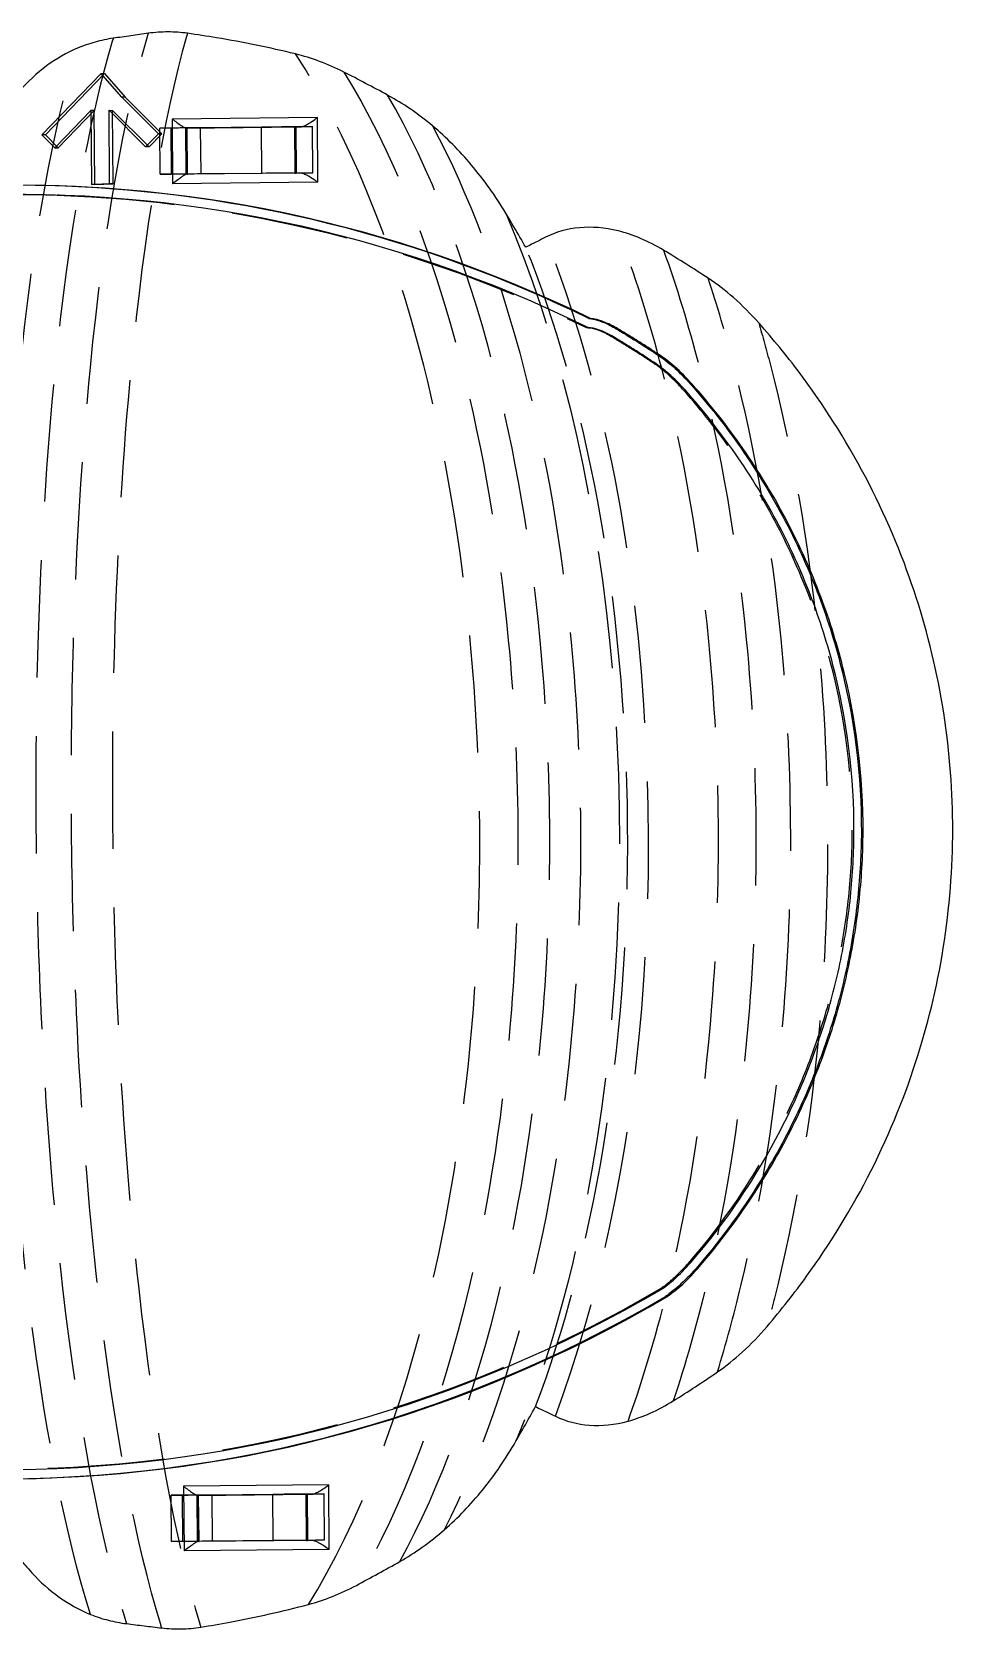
# Model space of a CAD drawing. Header units: millimetres. Extents: x -54 to 48, y -83 to 4.
# Drawn here: x -1.8 to 48, y -82.8 to 3.6 of the extents above; entities that cross this region are included whole.
import ezdxf

# ---------------------------------------------------------------- set-up
doc = ezdxf.new("R2010")
doc.units = ezdxf.units.MM
doc.linetypes.add('HIDDEN', pattern=[9.525, 6.35, -3.175])
doc.layers.get('0').update_dxf_attribs({"color": 253, "lineweight": 70, "true_color": 0x8faf8f})
doc.layers.add('Hidden', color=38, linetype='HIDDEN', lineweight=70, true_color=0x482605)

msp = doc.modelspace()

# ---------------------------------------------------------------- linework, layer by layer
at = {"color": 38, "lineweight": -3, "true_color": 0x482605}
for p, q in [((-1.116, -1.951), (2.092, 1.373)), ((3.017, 0.097), (1.996, 1.274)), ((2.092, 1.373), (3.204, 0.091)), ((3.204, 0.091), (3.017, 0.097)), ((4.999, -1.883), (3.017, 0.097)), ((3.204, 0.091), (5.185, -1.889)), ((-0.513, -2.554), (1.346, -0.626)), ((1.533, -0.632), (-0.415, -2.652)), ((1.533, -0.632), (1.346, -0.626)), ((1.566, -4.632), (1.533, -0.632)), ((2.329, -0.617), (2.515, -0.623)), ((2.362, -4.587), (2.329, -0.617)), ((2.515, -0.623), (4.497, -2.603)), ((2.548, -4.593), (2.515, -0.623)), ((13.598, -1.014), (5.738, -1.091)), ((5.738, -1.091), (5.768, -4.591)), ((6.499, -1.58), (12.661, -1.519)), ((6.577, -4.076), (6.556, -1.579)), ((7.305, -4.044), (7.284, -1.572)), ((10.589, -4.012), (10.569, -1.54)), ((12.399, -4.015), (12.378, -1.522)), ((12.433, -1.521), (12.454, -4.017)), ((13.627, -4.513), (13.598, -1.014)), ((-1.116, -1.951), (-0.415, -2.652)), ((4.399, -2.505), (4.999, -1.883)), ((4.497, -2.603), (5.185, -1.889)), ((5.185, -1.889), (4.999, -1.883)), ((12.679, -4.019), (6.521, -4.079)), ((7.305, -4.044), (10.589, -4.012)), ((12.399, -4.015), (12.454, -4.017)), ((1.566, -4.619), (2.362, -4.587)), ((1.566, -4.632), (2.548, -4.593)), ((2.548, -4.593), (2.362, -4.587)), ((13.627, -4.513), (5.768, -4.591)), ((-0.378, -5.214), (-0.471, -5.211)), ((28.286, -11.886), (28.379, -11.889)), ((28.717, -11.943), (28.623, -11.94)), ((28.251, -12.381), (28.165, -12.339)), ((28.346, -12.388), (28.251, -12.381)), ((29.863, -12.446), (29.77, -12.443)), ((32.101, -13.853), (32.008, -13.85)), ((33.872, -15.433), (33.778, -15.43)), ((34.271, -63.193), (34.178, -63.19)), ((32.527, -64.807), (32.434, -64.804)), ((14.216, -75.009), (6.357, -75.086)), ((6.357, -75.086), (6.386, -78.586)), ((14.246, -78.509), (14.216, -75.009)), ((7.117, -75.575), (13.28, -75.514)), ((7.196, -78.072), (7.175, -75.574)), ((7.924, -78.039), (7.903, -75.567)), ((11.208, -78.007), (11.187, -75.535)), ((13.018, -78.01), (12.997, -75.517)), ((13.052, -75.516), (13.073, -78.012)), ((14.246, -78.509), (6.386, -78.586)), ((13.297, -78.014), (7.14, -78.075)), ((7.924, -78.039), (11.208, -78.007)), ((13.018, -78.01), (13.073, -78.012))]:
    msp.add_line(p, q, dxfattribs=at)
for centre, major_axis, start_param, end_param in [((-2.737, -77.495), (2.376, 72.781), 5.866426, 6.84203), ((-2.737, -77.495), (2.359, 72.281), 5.866426, 6.841791), ((-2.83, -77.492), (2.376, 72.781), 5.866426, 6.282675), ((-3.369, -1.861), (2.376, 72.781), 2.66619, 3.700438), ((-3.369, -1.861), (2.359, 72.281), 2.66643, 3.700198), ((-3.463, -1.858), (2.376, 72.781), 3.142185, 3.700438)]:
    msp.add_ellipse(centre, major_axis=major_axis, ratio=0.98243, start_param=start_param, end_param=end_param, dxfattribs=at)
at = {"color": 38, "lineweight": -3, "true_color": 0x482605, "extrusion": (5.5531e-17, -2.13792e-18, -1)}
for centre, major_axis, start_param, end_param in [((5.577, -4.085), (1, 0.008), 0, 0.336026), ((7.771, -4.059), (2.5, 0.021), 4.21431, 4.524816), ((6.196, -78.08), (1, 0.008), 0, 0.336026), ((8.39, -78.054), (2.5, 0.021), 4.21431, 4.524816)]:
    msp.add_ellipse(centre, major_axis=major_axis, ratio=0.007784, start_param=start_param, end_param=end_param, dxfattribs=at)
at = {"color": 38, "lineweight": -3, "true_color": 0x482605, "extrusion": (2.77764e-17, -2.36995e-18, -1)}
for centre, major_axis, start_param, end_param in [((11.056, -4.027), (2.5, 0.021), 4.524816, 5.279856), ((11.674, -78.022), (2.5, 0.021), 4.524816, 5.279856), ((14.055, -78.003), (1, 0.008), 2.430421, 2.95402)]:
    msp.add_ellipse(centre, major_axis=major_axis, ratio=0.007784, start_param=start_param, end_param=end_param, dxfattribs=at)
at = {"color": 38, "lineweight": -3, "true_color": 0x482605, "extrusion": (5.55382e-17, -3.00525e-18, -1)}
msp.add_ellipse((13.436, -4.007), major_axis=(1, 0.008), ratio=0.007784, start_param=2.430421, end_param=2.95402, dxfattribs=at)
at = {"color": 38, "lineweight": -3, "true_color": 0x482605, "extrusion": (2.76619e-17, -3.32375e-18, -1)}
msp.add_ellipse((-2.83, -77.492), major_axis=(-2.359, -72.281), ratio=0.98243, start_param=2.582987, end_param=3.141596, dxfattribs=at)
at = {"color": 38, "lineweight": -3, "true_color": 0x482605}
for points, knots in [([(4.458, 3.549), (4.142, 3.504), (3.826, 3.46), (3.192, 3.37), (2.874, 3.325), (2.556, 3.281)], [-0.001955404, -0.001955404, -0.001955404, -0.001955404, -0.000981359, -0.000981359, -0.000001308, -0.000001308, -0.000001308, -0.000001308]), ([(6.57, 3.549), (6.22, 3.598), (5.867, 3.623), (5.161, 3.623), (4.808, 3.598), (4.458, 3.549)], [-0.002157642, -0.002157642, -0.002157642, -0.002157642, -0.001078237, -0.001078237, 0, 0, 0, 0]), ([(12.412, 2.433), (11.011, 2.773), (9.582, 3.065), (7.62, 3.393), (7.095, 3.474), (6.57, 3.549)], [0.270356273, 0.270356273, 0.270356273, 0.270356273, 0.274434875, 0.274434875, 0.275920419, 0.275920419, 0.275920419, 0.275920419]), ([(0.625, 2.744), (0.032, 2.492), (-0.527, 2.169), (-1.583, 1.39), (-2.073, 0.932), (-2.512, 0.426)], [-0.003983934, -0.003983934, -0.003983934, -0.003983934, -0.002023589, -0.002023589, 0, 0, 0, 0]), ([(2.556, 3.281), (2.226, 3.234), (1.899, 3.166), (1.253, 2.986), (0.935, 2.875), (0.625, 2.744)], [-0.002044447, -0.002044447, -0.002044447, -0.002044447, -0.001026453, -0.001026453, 0, 0, 0, 0]), ([(15.028, 1.452), (14.601, 1.669), (14.163, 1.863), (13.289, 2.19), (12.854, 2.325), (12.412, 2.433)], [-0.002843863, -0.002843863, -0.002843863, -0.002843863, -0.001387594, -0.001387594, 0, 0, 0, 0]), ([(17.397, 0.206), (17.002, 0.42), (16.605, 0.632), (15.815, 1.048), (15.422, 1.251), (15.028, 1.452)], [-0.002728198, -0.002728198, -0.002728198, -0.002728198, -0.001358298, -0.001358298, -0.000011756, -0.000011756, -0.000011756, -0.000011756]), ([(19.826, -1.458), (19.44, -1.134), (19.039, -0.829), (18.228, -0.275), (17.818, -0.023), (17.397, 0.206)], [-0.002985071, -0.002985071, -0.002985071, -0.002985071, -0.001458313, -0.001458313, 0, 0, 0, 0]), ([(5.738, -1.091), (5.74, -1.092), (5.743, -1.094), (5.909, -1.211), (6.091, -1.347), (6.226, -1.439)], [0, 0, 0, 0, 0.0000072618, 0.0000072618, 0.0006172722, 0.0006172722, 0.0006172722, 0.0006172722]), ([(6.382, -1.537), (6.383, -1.538), (6.384, -1.538), (6.432, -1.565), (6.471, -1.58), (6.499, -1.58)], [0.0008631484, 0.0008631484, 0.0008631484, 0.0008631484, 0.0008680824, 0.0008680824, 0.0011143099, 0.0011143099, 0.0011143099, 0.0011143099]), ([(12.661, -1.519), (12.71, -1.518), (12.768, -1.505), (12.837, -1.48), (12.845, -1.477), (12.852, -1.474)], [0.0026769971, 0.0026769971, 0.0026769971, 0.0026769971, 0.0028991283, 0.0028991283, 0.0029266291, 0.0029266291, 0.0029266291, 0.0029266291]), ([(12.852, -1.474), (12.908, -1.452), (12.966, -1.423), (13.034, -1.387), (13.048, -1.379), (13.062, -1.371)], [0.0029266291, 0.0029266291, 0.0029266291, 0.0029266291, 0.0031258316, 0.0031258316, 0.0031744982, 0.0031744982, 0.0031744982, 0.0031744982]), ([(13.062, -1.371), (13.14, -1.327), (13.225, -1.274), (13.406, -1.152), (13.504, -1.082), (13.594, -1.017), (13.596, -1.015), (13.598, -1.014)], [0.0031744982, 0.0031744982, 0.0031744982, 0.0031744982, 0.0034547321, 0.0034547321, 0.0037836325, 0.0037836325, 0.0037908943, 0.0037908943, 0.0037908943, 0.0037908943]), ([(23.787, -6.176), (23.235, -5.258), (22.614, -4.381), (21.285, -2.804), (20.584, -2.095), (19.826, -1.458)], [-0.006232948, -0.006232948, -0.006232948, -0.006232948, -0.003004276, -0.003004276, 0, 0, 0, 0]), ([(6.249, -4.231), (6.187, -4.276), (6.116, -4.33), (5.954, -4.452), (5.861, -4.522), (5.772, -4.588), (5.77, -4.589), (5.768, -4.591)], [0.0031744982, 0.0031744982, 0.0031744982, 0.0031744982, 0.0034547321, 0.0034547321, 0.0037836325, 0.0037836325, 0.0037908943, 0.0037908943, 0.0037908943, 0.0037908943]), ([(6.404, -4.127), (6.366, -4.15), (6.323, -4.179), (6.271, -4.216), (6.26, -4.224), (6.249, -4.231)], [0.0029266291, 0.0029266291, 0.0029266291, 0.0029266291, 0.0031258316, 0.0031258316, 0.0031744982, 0.0031744982, 0.0031744982, 0.0031744982]), ([(6.521, -4.079), (6.496, -4.08), (6.461, -4.094), (6.414, -4.121), (6.409, -4.124), (6.404, -4.127)], [0.0026724249, 0.0026724249, 0.0026724249, 0.0026724249, 0.0028991283, 0.0028991283, 0.0029266291, 0.0029266291, 0.0029266291, 0.0029266291]), ([(12.874, -4.063), (12.873, -4.063), (12.871, -4.062), (12.799, -4.035), (12.733, -4.019), (12.679, -4.019)], [0.0008631484, 0.0008631484, 0.0008631484, 0.0008631484, 0.0008680824, 0.0008680824, 0.0011188926, 0.0011188926, 0.0011188926, 0.0011188926]), ([(13.627, -4.513), (13.625, -4.512), (13.623, -4.51), (13.457, -4.393), (13.254, -4.257), (13.085, -4.164)], [0, 0, 0, 0, 0.0000072618, 0.0000072618, 0.0006172722, 0.0006172722, 0.0006172722, 0.0006172722]), ([(24.875, -8.03), (24.663, -7.659), (24.448, -7.29), (24.085, -6.673), (23.936, -6.424), (23.787, -6.176)], [-0.0025456, -0.0025456, -0.0025456, -0.0025456, -0.001257651, -0.001257651, -0.000385119, -0.000385119, -0.000385119, -0.000385119]), ([(29.867, -7.144), (29.142, -6.967), (28.439, -6.91), (27.122, -7.03), (26.505, -7.203), (25.94, -7.49)], [-0.003891833, -0.003891833, -0.003891833, -0.003891833, -0.001926827, -0.001926827, 0, 0, 0, 0]), ([(25.94, -7.49), (25.795, -7.563), (25.651, -7.637), (25.295, -7.817), (25.085, -7.924), (24.875, -8.03)], [-0.001211329, -0.001211329, -0.001211329, -0.001211329, -0.000717589, -0.000717589, 0, 0, 0, 0]), ([(32.326, -8.188), (31.925, -7.948), (31.509, -7.733), (30.686, -7.386), (30.28, -7.247), (29.867, -7.144)], [-0.002720225, -0.002720225, -0.002720225, -0.002720225, -0.001300675, -0.001300675, 0, 0, 0, 0]), ([(34.746, -9.71), (34.348, -9.447), (33.946, -9.188), (33.139, -8.681), (32.734, -8.432), (32.326, -8.188)], [-0.002900276, -0.002900276, -0.002900276, -0.002900276, -0.001447749, -0.001447749, -0.000002686, -0.000002686, -0.000002686, -0.000002686]), ([(37.474, -12.121), (37.047, -11.639), (36.591, -11.18), (35.678, -10.378), (35.223, -10.025), (34.746, -9.71)], [-0.003683194, -0.003683194, -0.003683194, -0.003683194, -0.001736783, -0.001736783, 0, 0, 0, 0]), ([(28.623, -11.94), (28.771, -11.978), (28.94, -12.034), (29.324, -12.196), (29.544, -12.308), (29.77, -12.443)], [0.000038456, 0.000038456, 0.000038456, 0.000038456, 0.001299123, 0.001299123, 0.002720225, 0.002720225, 0.002720225, 0.002720225]), ([(29.863, -12.446), (29.637, -12.311), (29.417, -12.199), (29.033, -12.037), (28.865, -11.981), (28.717, -11.943)], [-0.002720225, -0.002720225, -0.002720225, -0.002720225, -0.001299123, -0.001299123, -0.000038456, -0.000038456, -0.000038456, -0.000038456]), ([(29.614, -12.877), (29.406, -12.753), (29.023, -12.559), (28.74, -12.465), (28.6, -12.429)], [-0.002720225, -0.002720225, -0.002720225, -0.002720225, -0.001299123, -0.000051319, -0.000051319, -0.000051319, -0.000051319]), ([(31.833, -14.273), (31.745, -14.215), (31.657, -14.157), (31.51, -14.061), (31.451, -14.022), (31.189, -13.853), (30.985, -13.723), (30.649, -13.51), (30.517, -13.428), (30.259, -13.268), (30.133, -13.191), (29.876, -13.035), (29.745, -12.956), (29.614, -12.877)], [-0.002900278, -0.002900278, -0.002900278, -0.002900278, -0.002548926, -0.002548926, -0.002316836, -0.002316836, -0.00151305, -0.00151305, -0.000997384, -0.000997384, -0.000507999, -0.000507999, -0.000002686, -0.000002686, -0.000002686, -0.000002686]), ([(29.77, -12.443), (29.902, -12.522), (30.034, -12.602), (30.293, -12.759), (30.42, -12.837), (30.68, -12.998), (30.813, -13.081), (31.153, -13.295), (31.358, -13.427), (31.622, -13.598), (31.682, -13.636), (31.83, -13.733), (31.919, -13.792), (32.008, -13.85)], [0.000002686, 0.000002686, 0.000002686, 0.000002686, 0.000507999, 0.000507999, 0.000997384, 0.000997384, 0.00151305, 0.00151305, 0.002316836, 0.002316836, 0.002548926, 0.002548926, 0.002900278, 0.002900278, 0.002900278, 0.002900278]), ([(32.101, -13.853), (32.012, -13.795), (31.923, -13.736), (31.775, -13.639), (31.716, -13.601), (31.452, -13.43), (31.246, -13.298), (30.906, -13.085), (30.773, -13.001), (30.513, -12.84), (30.386, -12.763), (30.127, -12.605), (29.996, -12.525), (29.863, -12.446)], [-0.002900278, -0.002900278, -0.002900278, -0.002900278, -0.002548926, -0.002548926, -0.002316836, -0.002316836, -0.00151305, -0.00151305, -0.000997384, -0.000997384, -0.000507999, -0.000507999, -0.000002686, -0.000002686, -0.000002686, -0.000002686]), ([(37.928, -66.434), (38.697, -65.532), (39.415, -64.62), (41.302, -62.015), (42.52, -60.052), (44.596, -55.938), (45.454, -53.788), (46.689, -49.862), (47.199, -47.721), (47.849, -43.381), (47.989, -41.183), (47.955, -37.17), (47.779, -34.974), (47.056, -30.648), (46.511, -28.517), (45.211, -24.616), (44.316, -22.483), (42.172, -18.411), (40.922, -16.472), (38.991, -13.905), (38.258, -13.007), (37.474, -12.121)], [0.18609123, 0.18609123, 0.18609123, 0.18609123, 0.18945202, 0.18945202, 0.19579391, 0.19579391, 0.20213579, 0.20213579, 0.20815573, 0.20815573, 0.21417566, 0.21417566, 0.2201956, 0.2201956, 0.22621554, 0.22621554, 0.23255742, 0.23255742, 0.23889931, 0.23889931, 0.2422601, 0.2422601, 0.2422601, 0.2422601]), ([(33.507, -15.769), (33.212, -15.437), (32.91, -15.134), (32.347, -14.64), (32.083, -14.438), (31.833, -14.273)], [-0.003683199, -0.003683199, -0.003683199, -0.003683199, -0.001729134, -0.001729134, 0, 0, 0, 0]), ([(32.008, -13.85), (32.278, -14.029), (32.559, -14.245), (33.155, -14.767), (33.471, -15.084), (33.778, -15.43)], [0, 0, 0, 0, 0.001729134, 0.001729134, 0.003683199, 0.003683199, 0.003683199, 0.003683199]), ([(33.872, -15.433), (33.564, -15.087), (33.248, -14.77), (32.653, -14.248), (32.372, -14.032), (32.101, -13.853)], [-0.003683199, -0.003683199, -0.003683199, -0.003683199, -0.001729134, -0.001729134, 0, 0, 0, 0]), ([(33.778, -15.43), (34.792, -16.573), (35.668, -17.687), (37.371, -20.135), (38.189, -21.474), (39.618, -24.202), (40.233, -25.587), (41.247, -28.287), (41.655, -29.599), (42.752, -34.091), (43.085, -37.267), (42.995, -41.462), (42.909, -42.69), (42.602, -45.16), (42.38, -46.402), (41.833, -48.763), (41.519, -49.863), (40.767, -52.093), (40.325, -53.222), (39.223, -55.654), (38.545, -56.942), (36.709, -59.989), (35.561, -61.573), (34.178, -63.19)], [0.04330745, 0.04330745, 0.04330745, 0.04330745, 0.04820511, 0.04820511, 0.05310277, 0.05310277, 0.05784606, 0.05784606, 0.06258935, 0.06258935, 0.07258536, 0.07258536, 0.07648064, 0.07648064, 0.08037593, 0.08037593, 0.08427121, 0.08427121, 0.0881665, 0.0881665, 0.09266548, 0.09266548, 0.09947633, 0.09947633, 0.09947633, 0.09947633]), ([(34.271, -63.193), (35.654, -61.576), (36.802, -59.992), (38.638, -56.945), (39.317, -55.658), (40.418, -53.225), (40.86, -52.096), (41.613, -49.866), (41.927, -48.766), (42.473, -46.405), (42.695, -45.163), (43.002, -42.693), (43.088, -41.465), (43.178, -37.27), (42.845, -34.094), (41.748, -29.602), (41.34, -28.29), (40.326, -25.59), (39.711, -24.206), (38.283, -21.477), (37.464, -20.138), (35.761, -17.69), (34.885, -16.576), (33.872, -15.433)], [-0.09947633, -0.09947633, -0.09947633, -0.09947633, -0.09266548, -0.09266548, -0.0881665, -0.0881665, -0.08427121, -0.08427121, -0.08037593, -0.08037593, -0.07648064, -0.07648064, -0.07258536, -0.07258536, -0.06258935, -0.06258935, -0.05784606, -0.05784606, -0.05310277, -0.05310277, -0.04820511, -0.04820511, -0.04330745, -0.04330745, -0.04330745, -0.04330745]), ([(33.901, -62.864), (35.268, -61.267), (36.399, -59.705), (38.209, -56.701), (38.879, -55.43), (39.965, -53.032), (40.4, -51.92), (41.143, -49.719), (41.453, -48.634), (41.991, -46.308), (42.21, -45.083), (42.512, -42.649), (42.597, -41.437), (42.686, -37.304), (42.357, -34.171), (41.277, -29.745), (40.875, -28.452), (39.874, -25.786), (39.268, -24.422), (37.859, -21.732), (37.051, -20.41), (35.372, -17.997), (34.509, -16.898), (33.507, -15.769)], [-0.09947633, -0.09947633, -0.09947633, -0.09947633, -0.09266548, -0.09266548, -0.0881665, -0.0881665, -0.08427121, -0.08427121, -0.08037593, -0.08037593, -0.07648064, -0.07648064, -0.07258536, -0.07258536, -0.06258935, -0.06258935, -0.05784606, -0.05784606, -0.05310277, -0.05310277, -0.04820511, -0.04820511, -0.04330745, -0.04330745, -0.04330745, -0.04330745]), ([(32.266, -64.384), (32.513, -64.213), (32.774, -64.004), (33.323, -63.501), (33.616, -63.197), (33.901, -62.864)], [-0.003654842, -0.003654842, -0.003654842, -0.003654842, -0.001925378, -0.001925378, 0, 0, 0, 0]), ([(34.178, -63.19), (33.881, -63.536), (33.575, -63.855), (32.988, -64.391), (32.706, -64.617), (32.434, -64.804)], [0, 0, 0, 0, 0.001925378, 0.001925378, 0.003686574, 0.003686574, 0.003686574, 0.003686574]), ([(32.527, -64.807), (32.799, -64.62), (33.082, -64.394), (33.668, -63.858), (33.974, -63.539), (34.271, -63.193)], [-0.003686574, -0.003686574, -0.003686574, -0.003686574, -0.001925378, -0.001925378, 0, 0, 0, 0]), ([(35.241, -68.898), (35.713, -68.573), (36.163, -68.211), (37.062, -67.391), (37.509, -66.923), (37.928, -66.434)], [-0.003686587, -0.003686587, -0.003686587, -0.003686587, -0.001946154, -0.001946154, 0, 0, 0, 0]), ([(32.847, -70.467), (33.25, -70.215), (33.652, -69.958), (34.45, -69.435), (34.847, -69.169), (35.241, -68.898)], [-0.002916157, -0.002916157, -0.002916157, -0.002916157, -0.001470346, -0.001470346, -0.000018577, -0.000018577, -0.000018577, -0.000018577]), ([(24.343, -72.647), (24.488, -72.396), (24.632, -72.144), (24.985, -71.52), (25.194, -71.146), (25.399, -70.771)], [-0.002160483, -0.002160483, -0.002160483, -0.002160483, -0.00128743, -0.00128743, 0, 0, 0, 0]), ([(30.406, -71.56), (30.817, -71.448), (31.22, -71.301), (32.037, -70.937), (32.45, -70.715), (32.847, -70.467)], [-0.00272223, -0.00272223, -0.00272223, -0.00272223, -0.001420128, -0.001420128, 0, 0, 0, 0]), ([(26.474, -71.291), (27.044, -71.566), (27.663, -71.727), (28.982, -71.822), (29.684, -71.751), (30.406, -71.56)], [-0.004507676, -0.004507676, -0.004507676, -0.004507676, -0.002275045, -0.002275045, 0, 0, 0, 0]), ([(20.461, -77.442), (21.211, -76.787), (21.902, -76.062), (23.205, -74.458), (23.808, -73.572), (24.343, -72.647)], [-0.006240434, -0.006240434, -0.006240434, -0.006240434, -0.00322103, -0.00322103, 0, 0, 0, 0]), ([(6.357, -75.086), (6.359, -75.088), (6.361, -75.089), (6.527, -75.206), (6.71, -75.342), (6.845, -75.434)], [0, 0, 0, 0, 0.0000072618, 0.0000072618, 0.0006172722, 0.0006172722, 0.0006172722, 0.0006172722]), ([(13.68, -75.367), (13.848, -75.272), (14.048, -75.132), (14.212, -75.012), (14.214, -75.01), (14.216, -75.009)], [0.0031736222, 0.0031736222, 0.0031736222, 0.0031736222, 0.0037836325, 0.0037836325, 0.0037908943, 0.0037908943, 0.0037908943, 0.0037908943]), ([(7.001, -75.533), (7.002, -75.533), (7.003, -75.534), (7.051, -75.56), (7.09, -75.575), (7.117, -75.575)], [0.0008631484, 0.0008631484, 0.0008631484, 0.0008631484, 0.0008680824, 0.0008680824, 0.0011143099, 0.0011143099, 0.0011143099, 0.0011143099]), ([(13.28, -75.514), (13.334, -75.514), (13.398, -75.497), (13.468, -75.47), (13.47, -75.47), (13.471, -75.469)], [0.0026765844, 0.0026765844, 0.0026765844, 0.0026765844, 0.002922812, 0.002922812, 0.0029277459, 0.0029277459, 0.0029277459, 0.0029277459]), ([(18.061, -79.153), (18.478, -78.916), (18.884, -78.656), (19.685, -78.086), (20.081, -77.773), (20.461, -77.442)], [-0.00298586, -0.00298586, -0.00298586, -0.00298586, -0.001526382, -0.001526382, 0, 0, 0, 0]), ([(6.868, -78.226), (6.806, -78.272), (6.735, -78.325), (6.573, -78.447), (6.48, -78.517), (6.391, -78.583), (6.388, -78.585), (6.386, -78.586)], [0.0031744982, 0.0031744982, 0.0031744982, 0.0031744982, 0.0034547321, 0.0034547321, 0.0037836325, 0.0037836325, 0.0037908943, 0.0037908943, 0.0037908943, 0.0037908943]), ([(7.023, -78.122), (6.984, -78.145), (6.942, -78.174), (6.889, -78.211), (6.879, -78.219), (6.868, -78.226)], [0.0029266291, 0.0029266291, 0.0029266291, 0.0029266291, 0.0031258316, 0.0031258316, 0.0031744982, 0.0031744982, 0.0031744982, 0.0031744982]), ([(7.14, -78.075), (7.115, -78.075), (7.08, -78.09), (7.033, -78.116), (7.028, -78.119), (7.023, -78.122)], [0.0026724249, 0.0026724249, 0.0026724249, 0.0026724249, 0.0028991283, 0.0028991283, 0.0029266291, 0.0029266291, 0.0029266291, 0.0029266291]), ([(13.493, -78.059), (13.485, -78.056), (13.477, -78.053), (13.406, -78.027), (13.347, -78.014), (13.297, -78.014)], [0.0008642652, 0.0008642652, 0.0008642652, 0.0008642652, 0.0008917661, 0.0008917661, 0.0011184694, 0.0011184694, 0.0011184694, 0.0011184694]), ([(13.704, -78.159), (13.69, -78.152), (13.676, -78.144), (13.608, -78.108), (13.549, -78.08), (13.493, -78.059)], [0.0006163962, 0.0006163962, 0.0006163962, 0.0006163962, 0.0006650627, 0.0006650627, 0.0008642652, 0.0008642652, 0.0008642652, 0.0008642652]), ([(14.246, -78.509), (14.244, -78.507), (14.241, -78.506), (14.151, -78.442), (14.052, -78.374), (13.868, -78.255), (13.783, -78.203), (13.704, -78.159)], [0, 0, 0, 0, 0.0000072618, 0.0000072618, 0.0003361623, 0.0003361623, 0.0006163962, 0.0006163962, 0.0006163962, 0.0006163962]), ([(-2.726, -78.779), (-2.555, -78.971), (-2.383, -79.162), (-2.088, -79.491), (-1.965, -79.628), (-1.842, -79.766)], [-0.001553967, -0.001553967, -0.001553967, -0.001553967, -0.000776039, -0.000776039, -0.000217361, -0.000217361, -0.000217361, -0.000217361]), ([(15.712, -80.446), (16.103, -80.237), (16.493, -80.026), (17.276, -79.595), (17.669, -79.375), (18.061, -79.153)], [-0.002718576, -0.002718576, -0.002718576, -0.002718576, -0.001371468, -0.001371468, -0.00000214, -0.00000214, -0.00000214, -0.00000214]), ([(-1.842, -79.766), (-1.394, -80.263), (-0.897, -80.71), (0.172, -81.469), (0.737, -81.78), (1.333, -82.021)], [-0.003980538, -0.003980538, -0.003980538, -0.003980538, -0.001958214, -0.001958214, 0, 0, 0, 0]), ([(13.113, -81.478), (13.554, -81.362), (13.987, -81.218), (14.855, -80.874), (15.29, -80.671), (15.712, -80.446)], [-0.002844853, -0.002844853, -0.002844853, -0.002844853, -0.00145614, -0.00145614, 0, 0, 0, 0]), ([(1.333, -82.021), (1.646, -82.146), (1.966, -82.251), (2.615, -82.417), (2.943, -82.479), (3.274, -82.519)], [-0.002044307, -0.002044307, -0.002044307, -0.002044307, -0.001017915, -0.001017915, 0, 0, 0, 0]), ([(7.291, -82.709), (7.815, -82.624), (8.338, -82.533), (10.294, -82.165), (11.718, -81.845), (13.113, -81.478)], [0.152430909, 0.152430909, 0.152430909, 0.152430909, 0.153916453, 0.153916453, 0.157995055, 0.157995055, 0.157995055, 0.157995055]), ([(3.274, -82.519), (3.592, -82.558), (3.911, -82.597), (4.546, -82.674), (4.863, -82.712), (5.18, -82.75)], [-0.00196119, -0.00196119, -0.00196119, -0.00196119, -0.000981137, -0.000981137, -0.000007094, -0.000007094, -0.000007094, -0.000007094]), ([(5.18, -82.75), (5.53, -82.793), (5.883, -82.811), (6.59, -82.797), (6.942, -82.765), (7.291, -82.709)], [-0.002157646, -0.002157646, -0.002157646, -0.002157646, -0.001079405, -0.001079405, 0, 0, 0, 0])]:
    msp.add_open_spline(points, degree=3, knots=knots, dxfattribs=at)
for points in [[(6.226, -1.439), (6.28, -1.476), (6.335, -1.512), (6.382, -1.537)], [(13.085, -4.164), (13.017, -4.127), (12.943, -4.09), (12.874, -4.063)], [(28.286, -11.886), (28.374, -11.892), (28.486, -11.907), (28.623, -11.94)], [(28.717, -11.943), (28.58, -11.91), (28.467, -11.895), (28.379, -11.889)], [(28.6, -12.429), (28.486, -12.402), (28.405, -12.392), (28.346, -12.388)], [(6.845, -75.434), (6.899, -75.471), (6.954, -75.507), (7.001, -75.533)], [(13.471, -75.469), (13.54, -75.442), (13.613, -75.405), (13.68, -75.367)]]:
    msp.add_open_spline(points, degree=3, dxfattribs=at)
at = {"color": 38, "lineweight": -3, "true_color": 0x482605, "extrusion": (5.20079e-11, 1.07616e-10, -1)}
msp.add_open_spline([(25.399, -70.771), (25.611, -70.874), (25.823, -70.976), (26.182, -71.149), (26.328, -71.22), (26.474, -71.291)], degree=3, knots=[-0.001435175, -0.001435175, -0.001435175, -0.001435175, -0.000717586, -0.000717586, -0.000223846, -0.000223846, -0.000223846, -0.000223846], dxfattribs=at)
at = {"layer": 'Hidden', "lineweight": -3}
for p, q in [((1.905, 1.379), (-1.302, -1.945)), ((1.905, 1.379), (2.092, 1.373)), ((1.996, 1.274), (1.905, 1.379)), ((1.346, -0.626), (1.38, -4.626)), ((2.329, -0.617), (4.31, -2.597)), ((5.073, -1.578), (5.684, -1.566)), ((6.484, -1.573), (5.073, -1.578)), ((5.094, -4.078), (5.073, -1.578)), ((5.705, -4.065), (5.684, -1.566)), ((6.539, -1.575), (6.484, -1.573)), ((6.505, -4.073), (6.484, -1.573)), ((6.499, -1.58), (6.5, -1.58)), ((6.5, -1.58), (12.658, -1.519)), ((6.559, -4.075), (6.539, -1.575)), ((6.556, -1.579), (6.556, -1.577)), ((7.284, -1.544), (10.568, -1.512)), ((7.284, -1.572), (7.284, -1.544)), ((10.569, -1.54), (10.568, -1.512)), ((13.339, -1.496), (12.378, -1.515)), ((12.378, -1.515), (12.433, -1.517)), ((12.378, -1.522), (12.378, -1.515)), ((12.433, -1.517), (12.433, -1.521)), ((12.442, -1.499), (13.339, -1.496)), ((12.463, -3.999), (12.442, -1.499)), ((12.658, -1.519), (12.661, -1.519)), ((13.36, -3.996), (13.339, -1.496)), ((-1.302, -1.945), (-0.602, -2.645)), ((-1.116, -1.951), (-1.302, -1.945)), ((-0.602, -2.645), (-0.513, -2.554)), ((4.31, -2.597), (4.399, -2.505)), ((-0.602, -2.645), (-0.415, -2.652)), ((4.497, -2.603), (4.31, -2.597)), ((5.094, -4.078), (5.705, -4.065)), ((6.505, -4.073), (5.094, -4.078)), ((6.559, -4.075), (6.505, -4.073)), ((13.36, -3.996), (12.399, -4.015)), ((12.463, -3.999), (13.36, -3.996)), ((-0.362, -4.714), (-0.455, -4.711)), ((1.38, -4.626), (1.566, -4.619)), ((1.566, -4.632), (1.38, -4.626)), ((28.072, -12.336), (28.158, -12.378)), ((28.072, -12.336), (28.165, -12.339)), ((28.158, -12.378), (28.253, -12.385)), ((28.158, -12.378), (28.251, -12.381)), ((28.253, -12.385), (28.346, -12.388)), ((28.6, -12.429), (28.507, -12.426)), ((29.521, -12.874), (29.614, -12.877)), ((31.74, -14.27), (31.833, -14.273)), ((33.414, -15.766), (33.507, -15.769)), ((33.807, -62.861), (33.901, -62.864)), ((32.266, -64.384), (32.173, -64.38)), ((5.691, -75.573), (6.303, -75.561)), ((7.103, -75.569), (5.691, -75.573)), ((5.712, -78.073), (5.691, -75.573)), ((6.323, -78.061), (6.303, -75.561)), ((7.123, -78.068), (7.103, -75.569)), ((7.157, -75.57), (7.103, -75.569)), ((7.117, -75.575), (7.119, -75.575)), ((7.119, -75.575), (13.277, -75.514)), ((7.178, -78.07), (7.157, -75.57)), ((7.175, -75.574), (7.175, -75.572)), ((7.903, -75.539), (11.187, -75.507)), ((7.903, -75.567), (7.903, -75.539)), ((11.187, -75.535), (11.187, -75.507)), ((13.958, -75.492), (12.997, -75.511)), ((12.997, -75.517), (12.997, -75.511)), ((12.997, -75.511), (13.052, -75.512)), ((13.052, -75.512), (13.052, -75.516)), ((13.06, -75.494), (13.958, -75.492)), ((13.081, -77.994), (13.06, -75.494)), ((13.277, -75.514), (13.28, -75.514)), ((13.979, -77.991), (13.958, -75.492)), ((5.712, -78.073), (6.323, -78.061)), ((7.123, -78.068), (5.712, -78.073)), ((7.178, -78.07), (7.123, -78.068)), ((13.979, -77.991), (13.018, -78.01)), ((13.081, -77.994), (13.979, -77.991))]:
    msp.add_line(p, q, dxfattribs=at)
at = {"layer": 'Hidden', "lineweight": -3, "extrusion": (5.5531e-17, -2.13792e-18, -1)}
for centre, major_axis, start_param, end_param in [((7.75, -1.559), (2.5, 0.021), 3.739418, 4.524816), ((7.771, -4.059), (2.5, 0.021), 3.739418, 4.21431), ((5.577, -4.085), (1, 0.008), 6.095612, 6.283186), ((8.369, -75.555), (2.5, 0.021), 3.739418, 4.524816), ((8.39, -78.054), (2.5, 0.021), 3.739418, 4.21431), ((6.196, -78.08), (1, 0.008), 6.095612, 6.283186)]:
    msp.add_ellipse(centre, major_axis=major_axis, ratio=0.007784, start_param=start_param, end_param=end_param, dxfattribs=at)
at = {"layer": 'Hidden', "lineweight": -3}
for centre, major_axis, ratio, start_param, end_param in [((5.556, -1.585), (-1, -0.008), 0.007784, 2.805567, 3.329166), ((13.415, -1.508), (-1, -0.008), 0.007784, 0.187573, 0.711172), ((-2.83, -77.492), (2.376, 72.781), 0.98243, 6.282675, 6.84203), ((6.175, -75.58), (-1, -0.008), 0.007784, 2.805567, 3.329166), ((14.034, -75.503), (-1, -0.008), 0.007784, 0.187573, 0.711172)]:
    msp.add_ellipse(centre, major_axis=major_axis, ratio=ratio, start_param=start_param, end_param=end_param, dxfattribs=at)
at = {"layer": 'Hidden', "lineweight": -3, "extrusion": (2.77764e-17, -2.36995e-18, -1)}
for centre, start_param in [((11.035, -1.527), 4.524816), ((11.056, -4.027), 5.279856), ((11.653, -75.522), 4.524816), ((11.674, -78.022), 5.279856)]:
    msp.add_ellipse(centre, major_axis=(2.5, 0.021), ratio=0.007784, start_param=start_param, end_param=5.310214, dxfattribs=at)
at = {"layer": 'Hidden', "lineweight": -3, "extrusion": (2.76619e-17, -3.32375e-18, -1)}
msp.add_ellipse((-2.83, -77.492), major_axis=(-2.359, -72.281), ratio=0.98243, start_param=3.141596, end_param=3.558352, dxfattribs=at)
at = {"layer": 'Hidden', "lineweight": -3, "extrusion": (5.53746e-17, -5.09014e-18, -1)}
msp.add_ellipse((-3.463, -1.858), major_axis=(-2.359, -72.281), ratio=0.98243, start_param=5.72458, end_param=6.283182, dxfattribs=at)
at = {"layer": 'Hidden', "lineweight": -3}
for points, knots in [([(5.18, -82.75), (5.161, -82.691), (5.143, -82.632), (5.124, -82.572), (3.775, -78.195), (2.585, -71.91), (1.736, -64.447), (1.206, -59.782), (0.811, -54.729), (0.569, -49.449), (0.418, -46.148), (0.328, -42.78), (0.3, -39.447), (0.272, -36.114), (0.306, -32.75), (0.402, -29.458), (0.556, -24.191), (0.866, -19.162), (1.319, -14.53), (2.043, -7.119), (3.129, -0.912), (4.406, 3.374), (4.423, 3.433), (4.441, 3.491), (4.458, 3.549)], [-0.10649486, -0.10649486, -0.10649486, -0.10649486, -0.10620835, -0.10620835, -0.10620835, -0.08522892, -0.08522892, -0.08522892, -0.07211678, -0.07211678, -0.07211678, -0.06392169, -0.06392169, -0.06392169, -0.0557266, -0.0557266, -0.0557266, -0.04261446, -0.04261446, -0.04261446, -0.02163503, -0.02163503, -0.02163503, -0.02134826, -0.02134826, -0.02134826, -0.02134826]), ([(6.57, 3.549), (6.553, 3.491), (6.537, 3.434), (6.52, 3.375), (5.288, -0.931), (4.225, -7.14), (3.516, -14.544), (3.073, -19.172), (2.769, -24.194), (2.618, -29.453), (2.524, -32.74), (2.491, -36.099), (2.519, -39.426), (2.547, -42.754), (2.636, -46.116), (2.785, -49.411), (3.024, -54.684), (3.412, -59.73), (3.933, -64.391), (4.766, -71.848), (5.934, -78.133), (7.238, -82.532), (7.256, -82.591), (7.273, -82.65), (7.291, -82.709)], [0.02135201, 0.02135201, 0.02135201, 0.02135201, 0.02163503, 0.02163503, 0.02163503, 0.04261446, 0.04261446, 0.04261446, 0.0557266, 0.0557266, 0.0557266, 0.06392169, 0.06392169, 0.06392169, 0.07211678, 0.07211678, 0.07211678, 0.08522892, 0.08522892, 0.08522892, 0.10620835, 0.10620835, 0.10620835, 0.10649111, 0.10649111, 0.10649111, 0.10649111]), ([(1.333, -82.021), (-0.054, -77.719), (-1.254, -71.528), (-2.108, -64.176), (-2.643, -59.571), (-3.039, -54.582), (-3.282, -49.367), (-3.434, -46.108), (-3.524, -42.781), (-3.552, -39.49), (-3.579, -36.198), (-3.545, -32.876), (-3.447, -29.625), (-3.291, -24.424), (-2.979, -19.457), (-2.52, -14.885), (-1.788, -7.585), (-0.692, -1.469), (0.625, 2.744)], [0.02157244, 0.02157244, 0.02157244, 0.02157244, 0.04240091, 0.04240091, 0.04240091, 0.05544734, 0.05544734, 0.05544734, 0.06360136, 0.06360136, 0.06360136, 0.07175538, 0.07175538, 0.07175538, 0.08480182, 0.08480182, 0.08480182, 0.10563055, 0.10563055, 0.10563055, 0.10563055]), ([(2.556, 3.281), (2.545, 3.245), (2.534, 3.208), (2.523, 3.172), (1.224, -1.087), (0.13, -7.269), (-0.6, -14.65), (-1.056, -19.263), (-1.368, -24.272), (-1.523, -29.518), (-1.62, -32.797), (-1.654, -36.148), (-1.627, -39.468), (-1.599, -42.787), (-1.508, -46.142), (-1.357, -49.429), (-1.114, -54.689), (-0.718, -59.722), (-0.185, -64.367), (0.669, -71.801), (1.867, -78.059), (3.239, -82.409), (3.25, -82.446), (3.262, -82.483), (3.274, -82.519)], [-0.1058542, -0.1058542, -0.1058542, -0.1058542, -0.10567611, -0.10567611, -0.10567611, -0.08480182, -0.08480182, -0.08480182, -0.07175538, -0.07175538, -0.07175538, -0.06360136, -0.06360136, -0.06360136, -0.05544734, -0.05544734, -0.05544734, -0.04240091, -0.04240091, -0.04240091, -0.02152662, -0.02152662, -0.02152662, -0.02134878, -0.02134878, -0.02134878, -0.02134878]), ([(13.113, -81.478), (15.837, -77.122), (18.154, -71.196), (19.77, -64.274), (20.861, -59.601), (21.627, -54.547), (22.037, -49.269), (22.294, -45.971), (22.408, -42.607), (22.38, -39.28), (22.352, -35.952), (22.182, -32.595), (21.87, -29.311), (21.372, -24.057), (20.522, -19.043), (19.354, -14.427), (17.622, -7.589), (15.207, -1.783), (12.412, 2.433)], [0.02318891, 0.02318891, 0.02318891, 0.02318891, 0.04261446, 0.04261446, 0.04261446, 0.0557266, 0.0557266, 0.0557266, 0.06392169, 0.06392169, 0.06392169, 0.07211678, 0.07211678, 0.07211678, 0.08522892, 0.08522892, 0.08522892, 0.10465473, 0.10465473, 0.10465473, 0.10465473]), ([(15.028, 1.452), (17.58, -2.646), (19.779, -8.073), (21.39, -14.382), (22.57, -19.002), (23.427, -24.022), (23.929, -29.285), (24.244, -32.574), (24.415, -35.936), (24.443, -39.269), (24.471, -42.602), (24.356, -45.972), (24.097, -49.275), (23.682, -54.561), (22.909, -59.622), (21.807, -64.299), (20.303, -70.686), (18.195, -76.221), (15.712, -80.446)], [-0.10313748, -0.10313748, -0.10313748, -0.10313748, -0.08522892, -0.08522892, -0.08522892, -0.07211678, -0.07211678, -0.07211678, -0.06392169, -0.06392169, -0.06392169, -0.0557266, -0.0557266, -0.0557266, -0.04261446, -0.04261446, -0.04261446, -0.02470615, -0.02470615, -0.02470615, -0.02470615]), ([(18.061, -79.153), (20.276, -75.111), (22.157, -70.007), (23.534, -64.193), (24.637, -59.535), (25.409, -54.493), (25.824, -49.229), (26.083, -45.939), (26.198, -42.583), (26.171, -39.263), (26.143, -35.943), (25.971, -32.594), (25.657, -29.318), (25.155, -24.076), (24.298, -19.076), (23.118, -14.475), (21.645, -8.732), (19.68, -3.723), (17.397, 0.206)], [-0.1010873, -0.1010873, -0.1010873, -0.1010873, -0.08480182, -0.08480182, -0.08480182, -0.07175538, -0.07175538, -0.07175538, -0.06360136, -0.06360136, -0.06360136, -0.05544734, -0.05544734, -0.05544734, -0.04240091, -0.04240091, -0.04240091, -0.02611516, -0.02611516, -0.02611516, -0.02611516]), ([(19.826, -1.458), (21.79, -5.125), (23.486, -9.615), (24.793, -14.683), (25.97, -19.244), (26.823, -24.202), (27.323, -29.399), (27.636, -32.647), (27.807, -35.967), (27.834, -39.259), (27.862, -42.55), (27.747, -45.878), (27.488, -49.14), (27.075, -54.36), (26.305, -59.358), (25.206, -63.975), (23.983, -69.106), (22.363, -73.679), (20.461, -77.442)], [0.02790217, 0.02790217, 0.02790217, 0.02790217, 0.04240091, 0.04240091, 0.04240091, 0.05544734, 0.05544734, 0.05544734, 0.06360136, 0.06360136, 0.06360136, 0.07175538, 0.07175538, 0.07175538, 0.08480182, 0.08480182, 0.08480182, 0.09930029, 0.09930029, 0.09930029, 0.09930029]), ([(23.787, -6.176), (26.514, -12.47), (28.515, -20.543), (29.403, -29.304), (30.371, -38.866), (30.014, -49.113), (28.432, -58.064), (27.482, -63.439), (26.084, -68.416), (24.343, -72.647)], [-0.08020419, -0.08020419, -0.08020419, -0.08020419, -0.05722644, -0.05722644, -0.05722644, -0.03214929, -0.03214929, -0.03214929, -0.01709002, -0.01709002, -0.01709002, -0.01709002]), ([(26.474, -71.291), (28.801, -65.077), (30.461, -57.432), (31.148, -49.239), (31.954, -39.634), (31.426, -29.41), (29.701, -20.542), (28.773, -15.778), (27.494, -11.35), (25.94, -7.49)], [-0.07861216, -0.07861216, -0.07861216, -0.07861216, -0.05722419, -0.05722419, -0.05722419, -0.03214929, -0.03214929, -0.03214929, -0.01867756, -0.01867756, -0.01867756, -0.01867756]), ([(30.406, -71.56), (31.258, -69.19), (32.014, -66.642), (32.659, -63.94), (33.762, -59.323), (34.533, -54.325), (34.947, -49.105), (35.206, -45.843), (35.321, -42.515), (35.294, -39.224), (35.266, -35.932), (35.095, -32.612), (34.782, -29.364), (34.281, -24.167), (33.426, -19.209), (32.247, -14.649), (31.557, -11.979), (30.759, -9.47), (29.867, -7.144)], [0.03476506, 0.03476506, 0.03476506, 0.03476506, 0.04240091, 0.04240091, 0.04240091, 0.05544734, 0.05544734, 0.05544734, 0.06360136, 0.06360136, 0.06360136, 0.07175538, 0.07175538, 0.07175538, 0.08480182, 0.08480182, 0.08480182, 0.09243793, 0.09243793, 0.09243793, 0.09243793]), ([(25.399, -70.771), (26.954, -66.704), (28.213, -61.91), (29.974, -51.296), (30.433, -45.223), (30.334, -33.318), (29.773, -27.27), (27.835, -16.748), (26.496, -12.019), (24.875, -8.03)], [0.05088919, 0.05088919, 0.05088919, 0.05088919, 0.06730058, 0.06730058, 0.08515919, 0.08515919, 0.1030178, 0.1030178, 0.1194292, 0.1194292, 0.1194292, 0.1194292]), ([(32.326, -8.188), (33.031, -10.156), (33.671, -12.236), (34.238, -14.423), (35.432, -19.024), (36.297, -24.024), (36.804, -29.266), (37.121, -32.542), (37.294, -35.891), (37.321, -39.21), (37.349, -42.53), (37.232, -45.886), (36.97, -49.177), (36.551, -54.441), (35.771, -59.483), (34.654, -64.14), (34.123, -66.354), (33.519, -68.465), (32.847, -70.467)], [-0.09100276, -0.09100276, -0.09100276, -0.09100276, -0.08480182, -0.08480182, -0.08480182, -0.07175538, -0.07175538, -0.07175538, -0.06360136, -0.06360136, -0.06360136, -0.05544734, -0.05544734, -0.05544734, -0.04240091, -0.04240091, -0.04240091, -0.03620022, -0.03620022, -0.03620022, -0.03620022]), ([(35.241, -68.898), (35.704, -67.394), (36.13, -65.839), (36.517, -64.23), (37.641, -59.553), (38.427, -54.492), (38.849, -49.206), (39.113, -45.903), (39.23, -42.533), (39.203, -39.2), (39.175, -35.867), (39.001, -32.505), (38.682, -29.216), (38.172, -23.953), (37.302, -18.933), (36.1, -14.313), (35.686, -12.724), (35.235, -11.19), (34.746, -9.71)], [-0.08974033, -0.08974033, -0.08974033, -0.08974033, -0.08522892, -0.08522892, -0.08522892, -0.07211678, -0.07211678, -0.07211678, -0.06392169, -0.06392169, -0.06392169, -0.0557266, -0.0557266, -0.0557266, -0.04261446, -0.04261446, -0.04261446, -0.03810279, -0.03810279, -0.03810279, -0.03810279]), ([(29.521, -12.874), (29.313, -12.75), (28.93, -12.556), (28.647, -12.462), (28.507, -12.426)], [-0.002720225, -0.002720225, -0.002720225, -0.002720225, -0.001299123, -0.000051319, -0.000051319, -0.000051319, -0.000051319]), ([(31.74, -14.27), (31.652, -14.212), (31.564, -14.154), (31.417, -14.058), (31.358, -14.019), (31.096, -13.85), (30.892, -13.72), (30.555, -13.507), (30.423, -13.425), (30.165, -13.265), (30.039, -13.188), (29.783, -13.032), (29.652, -12.953), (29.521, -12.874)], [-0.002900278, -0.002900278, -0.002900278, -0.002900278, -0.002548926, -0.002548926, -0.002316836, -0.002316836, -0.00151305, -0.00151305, -0.000997384, -0.000997384, -0.000507999, -0.000507999, -0.000002686, -0.000002686, -0.000002686, -0.000002686]), ([(37.474, -12.121), (37.688, -12.849), (37.892, -13.588), (38.089, -14.339), (39.294, -18.955), (40.166, -23.969), (40.677, -29.223), (40.997, -32.507), (41.171, -35.864), (41.198, -39.191), (41.226, -42.519), (41.108, -45.883), (40.844, -49.181), (40.421, -54.459), (39.633, -59.513), (38.505, -64.186), (38.322, -64.947), (38.129, -65.695), (37.928, -66.434)], [0.04048024, 0.04048024, 0.04048024, 0.04048024, 0.04261446, 0.04261446, 0.04261446, 0.0557266, 0.0557266, 0.0557266, 0.06392169, 0.06392169, 0.06392169, 0.07211678, 0.07211678, 0.07211678, 0.08522892, 0.08522892, 0.08522892, 0.08736288, 0.08736288, 0.08736288, 0.08736288]), ([(33.414, -15.766), (33.119, -15.434), (32.816, -15.131), (32.254, -14.637), (31.99, -14.435), (31.74, -14.27)], [-0.003683199, -0.003683199, -0.003683199, -0.003683199, -0.001729134, -0.001729134, 0, 0, 0, 0]), ([(33.807, -62.861), (35.174, -61.264), (36.306, -59.702), (38.116, -56.698), (38.785, -55.427), (39.872, -53.029), (40.307, -51.917), (41.05, -49.716), (41.359, -48.631), (41.898, -46.305), (42.117, -45.08), (42.419, -42.646), (42.504, -41.434), (42.593, -37.301), (42.264, -34.168), (41.183, -29.742), (40.781, -28.449), (39.78, -25.783), (39.174, -24.419), (37.766, -21.729), (36.958, -20.407), (35.279, -17.994), (34.415, -16.894), (33.414, -15.766)], [-0.09947633, -0.09947633, -0.09947633, -0.09947633, -0.09266548, -0.09266548, -0.0881665, -0.0881665, -0.08427121, -0.08427121, -0.08037593, -0.08037593, -0.07648064, -0.07648064, -0.07258536, -0.07258536, -0.06258935, -0.06258935, -0.05784606, -0.05784606, -0.05310277, -0.05310277, -0.04820511, -0.04820511, -0.04330745, -0.04330745, -0.04330745, -0.04330745]), ([(32.173, -64.38), (32.42, -64.21), (32.68, -64.001), (33.23, -63.498), (33.523, -63.194), (33.807, -62.861)], [-0.003654842, -0.003654842, -0.003654842, -0.003654842, -0.001925378, -0.001925378, 0, 0, 0, 0])]:
    msp.add_open_spline(points, degree=3, knots=knots, dxfattribs=at)
msp.add_open_spline([(28.507, -12.426), (28.393, -12.399), (28.312, -12.389), (28.253, -12.385)], degree=3, dxfattribs=at)

doc.saveas('drawing.dxf')
